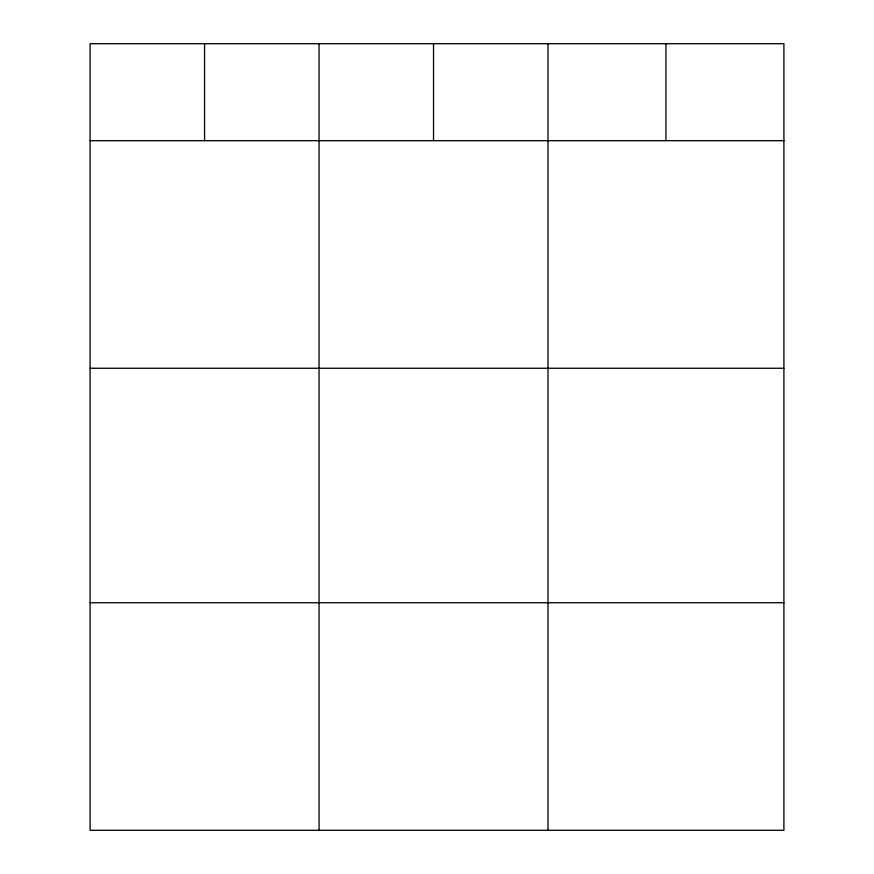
<?xml version="1.0" encoding="UTF-8"?>
<svg xmlns="http://www.w3.org/2000/svg" width="874" height="874" viewBox="0 0 874 874"><rect width="100%" height="100%" fill="white"/><g stroke="black" fill="none" stroke-linecap="round" stroke-linejoin="round"><path stroke-width="1.31" d="M783.902 140.681L783.902 830.3L90.098 830.3L90.098 43.7L783.902 43.7L783.902 140.681L90.098 140.681M90.098 368.26L783.902 368.26M90.098 602.732L783.902 602.732M665.955 43.7L665.955 140.681M548.009 43.7L548.009 830.3M433.526 43.7L433.526 140.681M319.054 43.7L319.054 830.3M204.571 43.7L204.571 140.681"/></g></svg>
